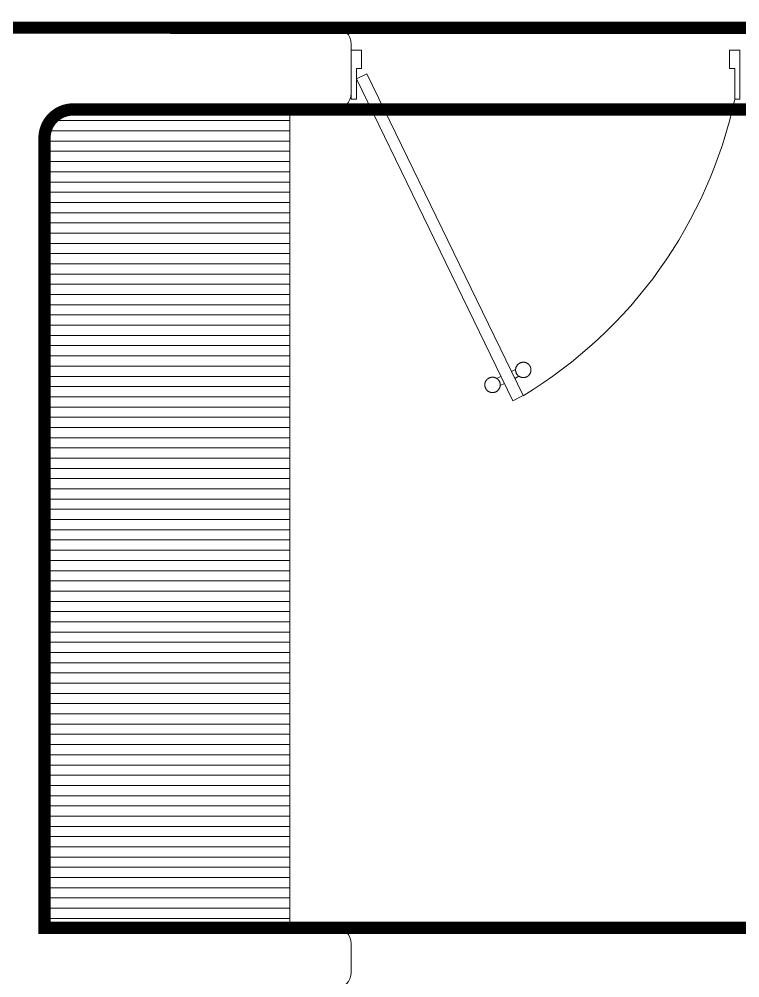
# Model space of a CAD drawing. Header units: metres. Extents: x 8 to 2416, y -346 to 476.
# Drawn here: x 216.65 to 218.412, y -240.559 to -238.216 of the extents above; entities that cross this region are included whole.
import ezdxf

# ---------------------------------------------------------------- set-up
doc = ezdxf.new("R2010")
doc.units = ezdxf.units.M
doc.linetypes.add('0', pattern=[0])
doc.layers.get('0').update_dxf_attribs({"color": 250, "linetype": '0', "lineweight": 20})
for name, color, linetype, lineweight in [('A-DOOR', 35, 'Continuous', 5), ('A-WALL', 250, 'Continuous', 20), ('baños', 140, 'Continuous', 0), ('closets', 253, 'Continuous', 0), ('piso', 253, 'Continuous', 0)]:
    doc.layers.add(name, color=color, linetype=linetype, lineweight=lineweight)
doc.layers.add('REVESTIMIENTO EXTERIOR', color=7, linetype='Continuous', lineweight=5, true_color=0xffdebd)
doc.styles.get("Standard").update_dxf_attribs({"font": 'arial.ttf', "height": 0.1875})

# ---------------------------------------------------------------- blocks, each defined once
blk = doc.blocks.new('puerta 1.00')
at = {"layer": 'A-DOOR'}
for p, q in [((-0.15, -0.0125), (-0.9369, -0.3949)), ((-0.1376, -0.038), (-0.15, -0.0125)), ((-0.1376, -0.038), (-0.9245, -0.4204)), ((-0.8946, -0.3743), (-0.8996, -0.3641)), ((-0.8777, -0.3661), (-0.8826, -0.3559)), ((-0.9369, -0.3949), (-0.9245, -0.4204)), ((-0.8653, -0.3916), (-0.8603, -0.4018)), ((-0.8822, -0.3998), (-0.8772, -0.4101))]:
    blk.add_line(p, q, dxfattribs=at)
for points in [[(-0.08, 0), (-0.08, -0.025), (-0.125, -0.025), (-0.125, -0.0125), (-0.2, -0.0125), (-0.2, 0), (-0.08, 0)], [(-0.08, -0.95), (-0.08, -0.925), (-0.125, -0.925), (-0.125, -0.9375), (-0.2, -0.9375), (-0.2, -0.95), (-0.08, -0.95)]]:
    blk.add_lwpolyline(points, dxfattribs=at)
blk.add_arc((0.0366, 0.1602), 1.1229, 211.1336, 257.8343, dxfattribs=at)
for points in [[(-0.8982, -0.3642), (-0.9033, -0.3642), (-0.912, -0.3591), (-0.917, -0.3504), (-0.917, -0.3403), (-0.912, -0.3316), (-0.9033, -0.3265), (-0.8932, -0.3265), (-0.8844, -0.3316), (-0.8794, -0.3403), (-0.8794, -0.3504), (-0.8844, -0.3591), (-0.8932, -0.3642), (-0.8982, -0.3642)], [(-0.8617, -0.4394), (-0.8667, -0.4394), (-0.8754, -0.4344), (-0.8805, -0.4256), (-0.8805, -0.4156), (-0.8754, -0.4068), (-0.8667, -0.4018), (-0.8566, -0.4018), (-0.8479, -0.4068), (-0.8428, -0.4156), (-0.8428, -0.4257), (-0.8479, -0.4344), (-0.8566, -0.4394), (-0.8617, -0.4394)]]:
    blk.add_open_spline(points, degree=2, dxfattribs=at)
blk = doc.blocks.new('PL BASE 2N NASAS 09')
at = {"layer": 'closets'}
h = blk.add_hatch(dxfattribs=at)
h.set_pattern_fill('LINE', color=256, scale=0.2)
h.set_pattern_definition([(0, (-797.739885, 161.261363), (0, 0.025), [])])
edge = h.paths.add_edge_path()
edge.add_line((167.3475, -20.0108), (166.7599, -19.4228))
edge.add_arc((166.7875, -19.4517), 0.04, 133.7078, 179.9999)
edge.add_line((166.7475, -19.4517), (166.7475, -21.4108))
edge.add_line((166.7475, -21.4108), (167.3475, -21.4108))
edge.add_line((167.3475, -21.4108), (167.3475, -20.0108))
edge = h.paths.add_edge_path()
edge.add_line((167.3475, -19.4117), (166.7875, -19.4117))
edge.add_arc((166.7875, -19.4517), 0.04, 90, 133.7078)
edge.add_line((166.7599, -19.4228), (167.3475, -20.0108))
edge.add_line((167.3475, -20.0108), (167.3475, -19.4117))
at = {"layer": 'A-WALL'}
for p, q in [((166.5875, -19.2117), (167.4575, -19.2117)), ((166.7475, -19.2117), (166.6175, -19.2117)), ((167.4975, -19.3717), (167.4975, -19.2517)), ((166.7875, -19.4117), (167.4575, -19.4117)), ((166.7475, -19.4517), (166.7475, -21.4108)), ((167.4575, -21.4108), (166.7475, -21.4108)), ((167.4975, -21.4508), (167.4975, -21.5208))]:
    blk.add_line(p, q, dxfattribs=at)
for centre, start, end in [((167.4575, -19.2517), 0, 90), ((167.4575, -19.3717), 270, 0), ((166.7875, -19.4517), 90, 180), ((167.4575, -21.4508), 0, 90), ((167.4575, -21.5208), 270, 0)]:
    blk.add_arc(centre, 0.04, start, end, dxfattribs=at)
at = {"layer": 'closets'}
blk.add_line((167.3475, -19.4108), (167.3475, -21.4108), dxfattribs=at)
at = {"layer": 'piso'}
blk.add_line((168.4875, -19.2117), (167.4575, -19.2117), dxfattribs=at)
at = {"layer": 'A-DOOR', "rotation": 90.00000000000001}
blk.add_blockref('puerta 1.00', (167.4975, -19.1867), dxfattribs=at)
at = {"layer": 'baños', "linetype": 'Continuous', "flags": 8}
for tag, p in [('MODELNUMBER', (167.1329, -5.6306, 0)), ('TRADENAME', (167.1329, -5.6307, 0)), ('PRODUCT', (167.1329, -5.6307, 0)), ('MATERIAL', (167.1329, -5.6307, 0)), ('MODELNUMBER', (168.3076, -5.6306, 0)), ('TRADENAME', (168.3076, -5.6307, 0)), ('PRODUCT', (168.3076, -5.6307, 0)), ('MATERIAL', (168.3076, -5.6307, 0))]:
    blk.add_attdef(tag, p, '', height=0.0000254, rotation=180.0001, dxfattribs=at)
blk = doc.blocks.new('PL MUEBLES 2N NASAS 09')
blk.add_blockref('PL BASE 2N NASAS 09', (49.9143, 62.717))

msp = doc.modelspace()

# ---------------------------------------------------------------- linework, layer by layer
at = {"layer": 'REVESTIMIENTO EXTERIOR', "const_width": 0.03}
for points in [[(216.55181, -238.23631), (222.9401, -238.23818, 0.4142136), (223.0101, -238.16818), (223.0101, -230.07818, -0.3951723), (223.05883, -230.03312), (223.8401, -230.03818, 0.6393645), (223.9101, -229.96818), (223.9101, -228.80818, 0.4142136), (223.8401, -228.73818), (222.7901, -228.73818), (219.81147, -228.73633), (219.81182, -228.17633, 0.4142136), (219.77182, -228.13633), (215.30181, -228.13816, 0.4140941), (215.26182, -228.17816), (215.26182, -230.16637)], [(218.61182, -238.43631), (218.61182, -238.50631), (218.61182, -240.38631, -0.4142136), (218.56182, -240.43631), (216.71182, -240.43631), (216.71182, -240.38631), (216.71182, -238.50631, -0.4142136), (216.78182, -238.43631), (218.61182, -238.43631)]]:
    msp.add_lwpolyline(points, format="xyb", dxfattribs=at)

# ---------------------------------------------------------------- block references
at = {"layer": 'REVESTIMIENTO EXTERIOR', "color": 30, "true_color": 0xf8991e}
msp.add_blockref('PL MUEBLES 2N NASAS 09', (0.05, -281.74161), dxfattribs=at)

doc.saveas('drawing.dxf')
